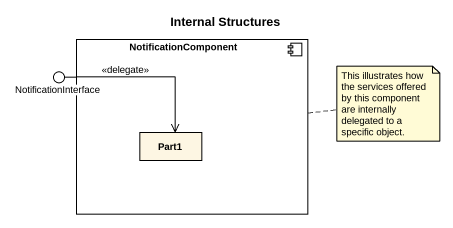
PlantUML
@startuml
title Internal Structures
component NotificationComponent {
  rectangle Part1
}
() NotificationInterface
NotificationComponent -left- NotificationInterface
NotificationInterface --> Part1 : <<delegate>>
note right of NotificationComponent : This illustrates how the services offered by this component are internally delegated to a specific object.
@enduml
